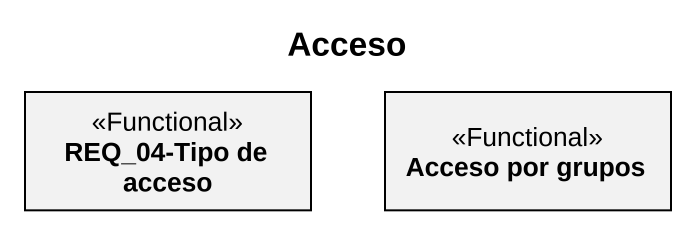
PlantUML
@startuml
title Acceso
hide circle
hide empty members
class "REQ_04-Tipo de acceso" as REQ_04_Tipo_de_acceso <<Functional>>
class "Acceso por grupos" as Acceso_por_grupos <<Functional>>
@enduml
